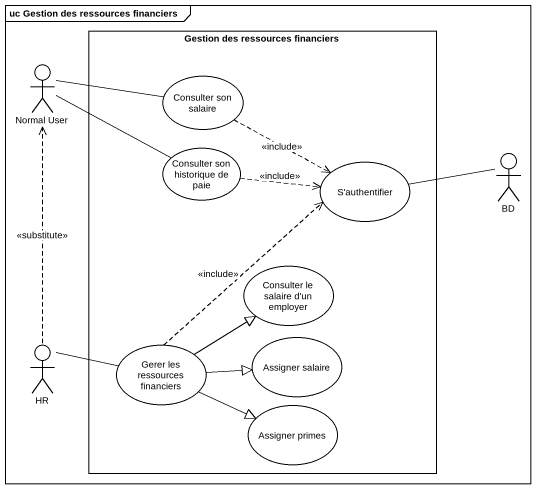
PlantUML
@startuml
mainframe uc Gestion des ressources financiers
actor "Normal User" as Normal_User
rectangle "Gestion des ressources financiers" as Gestion_des_ressources {
  usecase "Consulter son salaire" as Consulter_son_salaire
  usecase "Consulter son historique de paie" as Consulter_son_historique_de
  usecase "S'authentifier" as S_authentifier
  usecase "Consulter le salaire d'un employer" as Consulter_le_salaire_d_un
  usecase "Assigner salaire" as Assigner_salaire
  usecase "Gerer les ressources financiers" as Gerer_les_ressources
  usecase "Assigner primes" as Assigner_primes
}
actor BD
actor HR
Normal_User -right- Consulter_son_salaire
Normal_User -right- Consulter_son_historique_de
Consulter_son_salaire .right.> S_authentifier : <<include>>
Consulter_son_historique_de .right.> S_authentifier : <<include>>
BD -left- S_authentifier
HR .up.> Normal_User : <<substitute>>
HR -right- Gerer_les_ressources
Gerer_les_ressources .up.> S_authentifier : <<include>>
Gerer_les_ressources -up-|> Consulter_le_salaire_d_un
Gerer_les_ressources -right-|> Assigner_salaire
Gerer_les_ressources -right-|> Assigner_primes
@enduml
